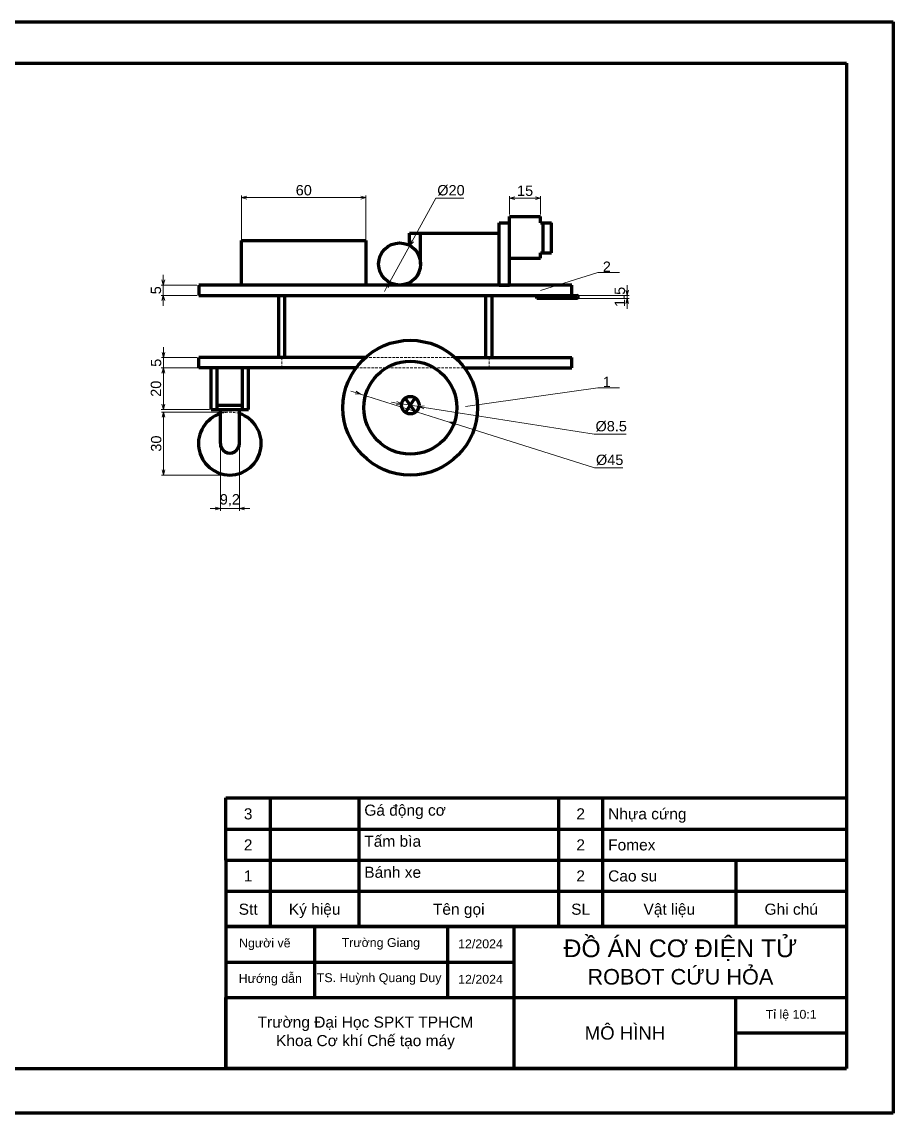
# Model space of a CAD drawing. Header units: millimetres. Extents: x 8094 to 9720, y 1646 to 2222.
# Drawn here: x 8515 to 8935, y 1696 to 2222 of the extents above; entities that cross this region are included whole.
import ezdxf

# ---------------------------------------------------------------- set-up
doc = ezdxf.new("R2010")
doc.units = ezdxf.units.MM
doc.header["$LTSCALE"] = 5
doc.linetypes.add('HIDDEN', pattern=[0.375, 0.25, -0.125])
for name, color, linetype, lineweight in [('khuat', 6, 'HIDDEN', 9), ('manh', 3, 'Continuous', 13), ('net dam', 7, 'Continuous', 120)]:
    doc.layers.add(name, color=color, linetype=linetype, lineweight=lineweight)
doc.styles.add('dim', font='arial.ttf')
doc.styles.get("Standard").update_dxf_attribs({"font": 'arial.ttf', "height": 5})
doc.dimstyles.new('tcvn', dxfattribs={"dimtxt": 2.5, "dimasz": 2.5, "dimexe": 1, "dimexo": 1, "dimgap": 1, "dimtad": 1, "dimtoh": 1, "dimtxsty": 'dim', "dimblk": 'OPEN30', "dimcen": 2.5, "dimclrd": 3, "dimclre": 3, "dimclrt": 2, "dimadec": 0, "dimazin": 0, "dimtfac": 1, "dimtix": 1, "dimtmove": 0, "dimatfit": 3, "dimldrblk": 'OPEN30', "dimfxl": 1, "dimlwd": 15, "dimlwe": 15, "dimarcsym": 1})
doc.dimstyles.new('tcvn$0', dxfattribs={"dimtxt": 2.5, "dimasz": 2.5, "dimexe": 1, "dimexo": 1, "dimgap": 1, "dimtad": 1, "dimtoh": 1, "dimtxsty": 'dim', "dimblk": 'OPEN30', "dimcen": 2.5, "dimclrd": 3, "dimclre": 3, "dimclrt": 2, "dimadec": 0, "dimazin": 0, "dimtfac": 1, "dimtix": 1, "dimtmove": 0, "dimatfit": 3, "dimldrblk": 'OPEN30', "dimfxl": 1, "dimlwd": 15, "dimlwe": 15, "dimarcsym": 1})

# ---------------------------------------------------------------- blocks, each defined once
blk = doc.blocks.new('_Open30')
at = {"color": 0, "linetype": 'ByBlock', "lineweight": -2}
for p, q in [((-1, 0.27), (0, 0)), ((0, 0), (-1, -0.27)), ((0, 0), (-1, 0))]:
    blk.add_line(p, q, dxfattribs=at)
blk = doc.blocks.new('*D14')
at = {"layer": 'Defpoints', "color": 0, "transparency": 16777216}
for p in [(8615.03, 2034.01), (8583.04, 2003.66), (8615.03, 2003.66)]:
    blk.add_point(p, dxfattribs=at)
at = {"layer": 'net dam', "color": 3, "lineweight": 15, "transparency": 16777216}
for p, q in [((8614.03, 2034.01), (8582.04, 2034.01)), ((8583.04, 2031.51), (8583.04, 2006.16)), ((8614.03, 2003.66), (8582.04, 2003.66))]:
    blk.add_line(p, q, dxfattribs=at)
at = {"layer": 'net dam', "color": 3, "lineweight": 15, "transparency": 16777216, "xscale": 2.5, "yscale": 2.5, "zscale": 2.5}
for p, rotation in [((8583.04, 2034.01), 90), ((8583.04, 2003.66), 270)]:
    blk.add_blockref('_Open30', p, dxfattribs=dict(at, rotation=rotation))
at = {"layer": 'net dam', "color": 2, "transparency": 16777216, "insert": (8579.49, 2018.83), "char_height": 5, "attachment_point": 5, "rotation": 90, "style": 'dim'}
blk.add_mtext('30', dxfattribs=at)
blk = doc.blocks.new('*D15')
at = {"layer": 'Defpoints', "color": 0, "transparency": 16777216}
for p in [(8680.69, 2137.49), (8620.71, 2106.02), (8680.69, 2106.02)]:
    blk.add_point(p, dxfattribs=at)
at = {"layer": 'net dam', "color": 3, "lineweight": 15, "transparency": 16777216}
for p, q in [((8620.71, 2107.02), (8620.71, 2138.49)), ((8680.69, 2107.02), (8680.69, 2138.49)), ((8623.21, 2137.49), (8678.19, 2137.49))]:
    blk.add_line(p, q, dxfattribs=at)
at = {"layer": 'net dam', "color": 3, "lineweight": 15, "transparency": 16777216, "xscale": 2.5, "yscale": 2.5, "zscale": 2.5, "rotation": 180}
blk.add_blockref('_Open30', (8620.71, 2137.49), dxfattribs=at)
at = {"layer": 'net dam', "color": 3, "lineweight": 15, "transparency": 16777216, "xscale": 2.5, "yscale": 2.5, "zscale": 2.5}
blk.add_blockref('_Open30', (8680.69, 2137.49), dxfattribs=at)
at = {"layer": 'net dam', "color": 2, "transparency": 16777216, "insert": (8650.7, 2141.04), "char_height": 5, "attachment_point": 5, "style": 'dim'}
blk.add_mtext('60', dxfattribs=at)
blk = doc.blocks.new('*D17')
at = {"layer": 'Defpoints', "color": 0, "transparency": 16777216}
for p in [(8582.91, 2090.31), (8600.11, 2095.31), (8600.11, 2090.31)]:
    blk.add_point(p, dxfattribs=at)
at = {"layer": 'net dam', "color": 3, "lineweight": 15, "transparency": 16777216}
for p, q in [((8582.91, 2097.81), (8582.91, 2100.31)), ((8599.11, 2095.31), (8581.91, 2095.31)), ((8599.11, 2090.31), (8581.91, 2090.31)), ((8582.91, 2095.31), (8582.91, 2090.31)), ((8582.91, 2087.81), (8582.91, 2085.31))]:
    blk.add_line(p, q, dxfattribs=at)
at = {"layer": 'net dam', "color": 3, "lineweight": 15, "transparency": 16777216, "xscale": 2.5, "yscale": 2.5, "zscale": 2.5}
for p, rotation in [((8582.91, 2095.31), 270), ((8582.91, 2090.31), 90)]:
    blk.add_blockref('_Open30', p, dxfattribs=dict(at, rotation=rotation))
at = {"layer": 'net dam', "color": 2, "transparency": 16777216, "insert": (8579.37, 2092.81), "char_height": 5, "attachment_point": 5, "rotation": 90, "style": 'dim'}
blk.add_mtext('5', dxfattribs=at)
blk = doc.blocks.new('*D18')
at = {"layer": 'Defpoints', "color": 0, "transparency": 16777216}
for p in [(8600.11, 2060.32), (8582.98, 2055.32), (8600.11, 2055.32)]:
    blk.add_point(p, dxfattribs=at)
at = {"layer": 'net dam', "color": 3, "lineweight": 15, "transparency": 16777216}
for p, q in [((8582.98, 2062.82), (8582.98, 2065.32)), ((8599.11, 2060.32), (8581.98, 2060.32)), ((8582.98, 2060.32), (8582.98, 2055.32)), ((8599.11, 2055.32), (8581.98, 2055.32)), ((8582.98, 2052.82), (8582.98, 2050.32))]:
    blk.add_line(p, q, dxfattribs=at)
at = {"layer": 'net dam', "color": 3, "lineweight": 15, "transparency": 16777216, "xscale": 2.5, "yscale": 2.5, "zscale": 2.5}
for p, rotation in [((8582.98, 2060.32), 270), ((8582.98, 2055.32), 90)]:
    blk.add_blockref('_Open30', p, dxfattribs=dict(at, rotation=rotation))
at = {"layer": 'net dam', "color": 2, "transparency": 16777216, "insert": (8579.44, 2057.82), "char_height": 5, "attachment_point": 5, "rotation": 90, "style": 'dim'}
blk.add_mtext('5', dxfattribs=at)
blk = doc.blocks.new('*D25')
at = {"layer": 'Defpoints', "color": 0, "transparency": 16777216}
for p in [(8780.11, 2090.31), (8806.8, 2090.31), (8780.11, 2088.9)]:
    blk.add_point(p, dxfattribs=at)
at = {"layer": 'net dam', "color": 3, "lineweight": 15, "transparency": 16777216}
for p, q in [((8781.11, 2090.31), (8807.8, 2090.31)), ((8806.8, 2092.81), (8806.8, 2095.31)), ((8806.8, 2088.9), (8806.8, 2090.31)), ((8781.11, 2088.9), (8807.8, 2088.9)), ((8806.8, 2086.4), (8806.8, 2083.9))]:
    blk.add_line(p, q, dxfattribs=at)
at = {"layer": 'net dam', "color": 3, "lineweight": 15, "transparency": 16777216, "xscale": 2.5, "yscale": 2.5, "zscale": 2.5}
for p, rotation in [((8806.8, 2090.31), 270), ((8806.8, 2088.9), 90)]:
    blk.add_blockref('_Open30', p, dxfattribs=dict(at, rotation=rotation))
at = {"layer": 'net dam', "color": 2, "transparency": 16777216, "insert": (8803.25, 2089.61), "char_height": 5, "attachment_point": 5, "rotation": 90, "style": 'dim'}
blk.add_mtext('1.5', dxfattribs=at)
blk = doc.blocks.new('*D28')
at = {"layer": 'Defpoints', "color": 0, "transparency": 16777216}
for p in [(8697.95, 2038.01), (8706.25, 2036.7)]:
    blk.add_point(p, dxfattribs=at)
at = {"layer": 'net dam', "color": 3, "lineweight": 15, "transparency": 16777216}
for p, q in [((8695.48, 2038.4), (8693.01, 2038.78)), ((8697.95, 2038.01), (8706.25, 2036.7)), ((8790.77, 2023.44), (8708.72, 2036.32)), ((8806.35, 2023.44), (8790.77, 2023.44))]:
    blk.add_line(p, q, dxfattribs=at)
at = {"layer": 'net dam', "color": 3, "lineweight": 15, "transparency": 16777216, "xscale": 2.5, "yscale": 2.5, "zscale": 2.5}
for p, rotation in [((8697.95, 2038.01), 351.0824872938185), ((8706.25, 2036.7), 171.0824872938185)]:
    blk.add_blockref('_Open30', p, dxfattribs=dict(at, rotation=rotation))
at = {"layer": 'net dam', "color": 2, "transparency": 16777216, "insert": (8799.06, 2027.14), "char_height": 5, "attachment_point": 5, "style": 'dim'}
blk.add_mtext('%%C8.5', dxfattribs=at)
blk = doc.blocks.new('*D29')
at = {"layer": 'Defpoints', "color": 0, "transparency": 16777216}
for p in [(8678.1, 2042.69), (8720.89, 2029.24)]:
    blk.add_point(p, dxfattribs=at)
at = {"layer": 'net dam', "color": 3, "lineweight": 15, "transparency": 16777216}
for p, q in [((8675.71, 2043.44), (8673.33, 2044.19)), ((8678.1, 2042.69), (8720.89, 2029.24)), ((8791, 2007.2), (8723.28, 2028.49)), ((8804.64, 2007.2), (8791, 2007.2))]:
    blk.add_line(p, q, dxfattribs=at)
at = {"layer": 'net dam', "color": 3, "lineweight": 15, "transparency": 16777216, "xscale": 2.5, "yscale": 2.5, "zscale": 2.5}
for p, rotation in [((8678.1, 2042.69), 342.5520688778548), ((8720.89, 2029.24), 162.5520688778548)]:
    blk.add_blockref('_Open30', p, dxfattribs=dict(at, rotation=rotation))
at = {"layer": 'net dam', "color": 2, "transparency": 16777216, "insert": (8798.32, 2010.9), "char_height": 5, "attachment_point": 5, "style": 'dim'}
blk.add_mtext('%%C45', dxfattribs=at)
blk = doc.blocks.new('*D30')
at = {"layer": 'Defpoints', "color": 0, "transparency": 16777216}
for p in [(8582.93, 2055.32), (8605.97, 2055.32), (8605.97, 2035.27)]:
    blk.add_point(p, dxfattribs=at)
at = {"layer": 'net dam', "color": 3, "lineweight": 15, "transparency": 16777216}
for p, q in [((8604.97, 2055.32), (8581.93, 2055.32)), ((8582.93, 2037.77), (8582.93, 2052.82)), ((8604.97, 2035.27), (8581.93, 2035.27))]:
    blk.add_line(p, q, dxfattribs=at)
at = {"layer": 'net dam', "color": 3, "lineweight": 15, "transparency": 16777216, "xscale": 2.5, "yscale": 2.5, "zscale": 2.5}
for p, rotation in [((8582.93, 2055.32), 90), ((8582.93, 2035.27), 270)]:
    blk.add_blockref('_Open30', p, dxfattribs=dict(at, rotation=rotation))
at = {"layer": 'net dam', "color": 2, "transparency": 16777216, "insert": (8579.38, 2045.29), "char_height": 5, "attachment_point": 5, "rotation": 90, "style": 'dim'}
blk.add_mtext('20', dxfattribs=at)
blk = doc.blocks.new('*D31')
at = {"layer": 'Defpoints', "color": 0, "transparency": 16777216}
for p in [(8765.01, 2137.23), (8750.01, 2128.31), (8765.01, 2128.31)]:
    blk.add_point(p, dxfattribs=at)
at = {"layer": 'net dam', "color": 3, "lineweight": 15, "transparency": 16777216}
for p, q in [((8750.01, 2129.31), (8750.01, 2138.23)), ((8765.01, 2129.31), (8765.01, 2138.23)), ((8752.51, 2137.23), (8762.51, 2137.23))]:
    blk.add_line(p, q, dxfattribs=at)
at = {"layer": 'net dam', "color": 3, "lineweight": 15, "transparency": 16777216, "xscale": 2.5, "yscale": 2.5, "zscale": 2.5, "rotation": 180}
blk.add_blockref('_Open30', (8750.01, 2137.23), dxfattribs=at)
at = {"layer": 'net dam', "color": 3, "lineweight": 15, "transparency": 16777216, "xscale": 2.5, "yscale": 2.5, "zscale": 2.5}
blk.add_blockref('_Open30', (8765.01, 2137.23), dxfattribs=at)
at = {"layer": 'net dam', "color": 2, "transparency": 16777216, "insert": (8757.51, 2140.78), "char_height": 5, "attachment_point": 5, "style": 'dim'}
blk.add_mtext('15', dxfattribs=at)
blk = doc.blocks.new('*D33')
at = {"layer": 'Defpoints', "color": 0, "transparency": 16777216}
for p in [(8701.84, 2114.35), (8692.07, 2096.57)]:
    blk.add_point(p, dxfattribs=at)
at = {"layer": 'net dam', "color": 3, "lineweight": 15, "transparency": 16777216}
for p, q in [((8714.44, 2137.28), (8703.04, 2116.54)), ((8728.02, 2137.28), (8714.44, 2137.28)), ((8692.07, 2096.57), (8701.84, 2114.35)), ((8690.86, 2094.38), (8689.66, 2092.19))]:
    blk.add_line(p, q, dxfattribs=at)
at = {"layer": 'net dam', "color": 3, "lineweight": 15, "transparency": 16777216, "xscale": 2.5, "yscale": 2.5, "zscale": 2.5}
for p, rotation in [((8701.84, 2114.35), 241.2094425145946), ((8692.07, 2096.57), 61.2094425145946)]:
    blk.add_blockref('_Open30', p, dxfattribs=dict(at, rotation=rotation))
at = {"layer": 'net dam', "color": 2, "transparency": 16777216, "insert": (8721.73, 2140.97), "char_height": 5, "attachment_point": 5, "style": 'dim'}
blk.add_mtext('%%C20', dxfattribs=at)
blk = doc.blocks.new('*D35')
at = {"layer": 'Defpoints', "color": 0, "transparency": 16777216}
for p in [(8610.45, 2027.09), (8619.61, 2027.09), (8619.61, 1987.47)]:
    blk.add_point(p, dxfattribs=at)
at = {"layer": 'manh', "color": 3, "lineweight": 15, "transparency": 16777216}
for p, q in [((8610.45, 2026.09), (8610.45, 1986.47)), ((8619.61, 2026.09), (8619.61, 1986.47)), ((8607.95, 1987.47), (8605.45, 1987.47)), ((8610.45, 1987.47), (8619.61, 1987.47)), ((8622.11, 1987.47), (8624.61, 1987.47))]:
    blk.add_line(p, q, dxfattribs=at)
at = {"layer": 'manh', "color": 3, "lineweight": 15, "transparency": 16777216, "xscale": 2.5, "yscale": 2.5, "zscale": 2.5}
blk.add_blockref('_Open30', (8610.45, 1987.47), dxfattribs=at)
at = {"layer": 'manh', "color": 3, "lineweight": 15, "transparency": 16777216, "xscale": 2.5, "yscale": 2.5, "zscale": 2.5, "rotation": 180}
blk.add_blockref('_Open30', (8619.61, 1987.47), dxfattribs=at)
at = {"layer": 'manh', "color": 2, "transparency": 16777216, "insert": (8615.03, 1991.48), "char_height": 5, "attachment_point": 5, "style": 'dim'}
blk.add_mtext('9,2', dxfattribs=at)

msp = doc.modelspace()

# ---------------------------------------------------------------- linework, layer by layer
at = {"layer": 'khuat'}
for p, q in [((8795.01, 2104.41), (8795.01, 2104.41)), ((8640.1, 2055.32), (8640.1, 2060.32)), ((8680.36, 2060.32), (8723.85, 2060.32)), ((8740.11, 2055.32), (8740.11, 2060.32)), ((8675.85, 2055.32), (8728.36, 2055.32)), ((8792.68, 2045.81), (8792.68, 2045.81))]:
    msp.add_line(p, q, dxfattribs=at)
msp.add_arc((8615.03, 2018.83), 15.17, 72.4303, 107.5697, dxfattribs=at)
at = {"layer": 'manh'}
for p, q in [((8792.68, 2101.36), (8764.95, 2092.76)), ((8792.68, 2101.36), (8803.12, 2101.36)), ((8728.69, 2036.71), (8792.68, 2045.81)), ((8792.68, 2045.81), (8803.12, 2045.81)), ((8613.16, 1832.88), (8912.67, 1832.88)), ((8613.16, 1817.9), (8912.67, 1817.9))]:
    msp.add_line(p, q, dxfattribs=at)
at = {"layer": 'net dam'}
for p, q in [((8094.13, 2222.31), (8935.13, 2222.31)), ((8935.13, 2222.31), (8935.13, 1695.8)), ((8144.36, 2202.36), (8912.67, 2202.36)), ((8912.67, 2202.36), (8912.67, 1717.35)), ((8750.01, 2128.31), (8765.01, 2128.31)), ((8750.01, 2125.32), (8750.01, 2128.31)), ((8765.01, 2125.32), (8765.01, 2128.31)), ((8745.01, 2095.31), (8745.01, 2125.32)), ((8745.01, 2125.32), (8750.01, 2125.32)), ((8745.01, 2125.32), (8750.01, 2125.32)), ((8750.01, 2095.31), (8750.01, 2125.32)), ((8765.01, 2125.32), (8770.3, 2125.32)), ((8766.3, 2110.81), (8766.3, 2125.32)), ((8770.3, 2110.81), (8770.3, 2125.32)), ((8620.71, 2095.31), (8620.71, 2116.73)), ((8620.71, 2116.73), (8680.69, 2116.73)), ((8680.69, 2116.73), (8680.69, 2095.31)), ((8701.69, 2114.43), (8701.69, 2120.28)), ((8701.69, 2120.28), (8707.1, 2120.28)), ((8704.39, 2120.28), (8745.01, 2120.28)), ((8707.1, 2105.46), (8707.1, 2120.28)), ((8750.01, 2108.31), (8765.01, 2108.31)), ((8765.01, 2110.81), (8770.3, 2110.81)), ((8765.01, 2108.31), (8765.01, 2110.81)), ((8600.11, 2095.31), (8600.11, 2090.31)), ((8780.11, 2095.31), (8600.11, 2095.31)), ((8600.11, 2090.31), (8780.11, 2090.31)), ((8638.6, 2060.32), (8638.6, 2090.31)), ((8641.6, 2060.32), (8641.6, 2090.31)), ((8738.61, 2060.32), (8738.61, 2090.31)), ((8741.61, 2060.32), (8741.61, 2090.31)), ((8745.01, 2095.31), (8750.01, 2095.31)), ((8763.21, 2088.9), (8763.21, 2090.31)), ((8780.11, 2090.31), (8780.11, 2095.31)), ((8780.11, 2090.31), (8782.41, 2090.31)), ((8780.11, 2090.31), (8780.11, 2088.9)), ((8780.11, 2088.9), (8763.21, 2088.9)), ((8782.41, 2088.9), (8780.11, 2088.9)), ((8600.11, 2055.32), (8600.11, 2060.32)), ((8680.36, 2060.32), (8600.11, 2060.32)), ((8723.85, 2060.32), (8780.11, 2060.32)), ((8780.11, 2055.32), (8780.11, 2060.32)), ((8675.85, 2055.32), (8600.11, 2055.32)), ((8605.97, 2035.27), (8605.97, 2055.32)), ((8608.97, 2035.27), (8608.97, 2055.32)), ((8621.1, 2035.27), (8621.1, 2055.32)), ((8624.1, 2035.27), (8624.1, 2055.32)), ((8728.36, 2055.32), (8780.11, 2055.32)), ((8704.58, 2033.96), (8699.62, 2040.75)), ((8699.74, 2033.88), (8704.46, 2040.83)), ((8605.97, 2035.27), (8624.1, 2035.27)), ((8608.97, 2037.35), (8621.1, 2037.35)), ((8610.45, 2018.92), (8610.45, 2035.27)), ((8619.61, 2018.92), (8619.61, 2035.27)), ((8702.1, 2037.36), (8699.74, 2033.88)), ((8702.1, 2037.36), (8704.58, 2033.96)), ((8613.16, 1847.85), (8912.67, 1847.85)), ((8613.16, 1832.88), (8613.16, 1847.85)), ((8634.55, 1847.85), (8634.55, 1785.81)), ((8677.34, 1847.85), (8677.34, 1785.81)), ((8773.61, 1847.85), (8773.61, 1785.81)), ((8795.01, 1785.81), (8795.01, 1847.85)), ((8613.16, 1832.88), (8912.67, 1832.88)), ((8613.16, 1817.9), (8613.16, 1832.88)), ((8613.16, 1832.88), (8912.67, 1832.88)), ((8613.16, 1817.9), (8613.16, 1785.81)), ((8613.16, 1817.9), (8912.67, 1817.9)), ((8859.19, 1817.9), (8859.19, 1785.81)), ((8613.16, 1802.92), (8912.67, 1802.92)), ((8912.67, 1802.92), (8912.67, 1717.35)), ((8613.16, 1785.81), (8613.16, 1717.35)), ((8912.67, 1785.81), (8613.16, 1785.81)), ((8912.67, 1785.81), (8613.16, 1785.81)), ((8613.16, 1785.81), (8912.67, 1785.81)), ((8655.95, 1785.81), (8655.95, 1751.58)), ((8720.13, 1785.81), (8720.13, 1751.58)), ((8752.22, 1717.35), (8752.22, 1785.81)), ((8613.16, 1768.69), (8752.22, 1768.69)), ((8613.16, 1717.35), (8613.16, 1751.58)), ((8613.16, 1751.58), (8912.67, 1751.58)), ((8859.19, 1717.35), (8859.19, 1751.58)), ((8912.67, 1734.46), (8859.19, 1734.46)), ((8144.36, 1717.35), (8912.67, 1717.35)), ((8912.67, 1717.35), (8613.16, 1717.35)), ((8935.13, 1695.8), (8094.13, 1695.8))]:
    msp.add_line(p, q, dxfattribs=at)
for centre, radius in [((8696.95, 2105.46), 10.15), ((8702.11, 2036.16), 32.5), ((8702.11, 2036.16), 22.43), ((8702.1, 2037.36), 4.21)]:
    msp.add_circle(centre, radius, dxfattribs=at)
for centre, radius, start, end in [((8782.41, 2089.61), 0.707, 270, 90), ((8615.03, 2018.83), 15.17, 107.5697, 72.4303), ((8615.03, 2018.83), 4.58, 178.9392, 1.0608)]:
    msp.add_arc(centre, radius, start, end, dxfattribs=at)

# ---------------------------------------------------------------- texts
at = {"color": 3}
for s, insert, char_height, width, attachment_point in [('3', (8623.86, 1842.88), 5.35, 16.2594, 2), ('Gá động cơ', (8679.91, 1844.65), 5.348, 91.138, 1), ('2', (8784.31, 1842.88), 5.35, 37.6532, 2), ('Nhựa cứng', (8797.58, 1842.88), 5.348, 57.6324, 1), ('2', (8623.86, 1827.9), 5.35, 16.2594, 2), ('Tấm bìa', (8679.91, 1829.68), 5.348, 91.138, 1), ('2', (8784.31, 1827.9), 5.35, 37.6532, 2), ('Fomex ', (8797.58, 1827.9), 5.348, 57.6324, 1), ('1', (8623.86, 1812.93), 5.35, 16.2594, 2), ('Bánh xe', (8679.91, 1814.7), 5.348, 91.138, 1), ('2', (8784.31, 1812.93), 5.35, 37.6532, 2), ('Cao su ', (8797.58, 1812.93), 5.348, 57.6324, 1)]:
    msp.add_mtext(s, dxfattribs=dict(at, insert=insert, char_height=char_height, width=width, attachment_point=attachment_point))
at = {"color": 3, "attachment_point": 2}
for s, insert, char_height in [('Stt', (8623.86, 1796.88), 5.348), ('Ký hiệu', (8655.95, 1796.88), 5.348), ('Tên gọi', (8725.48, 1796.88), 5.348), ('SL', (8784.31, 1796.88), 5.348), ('{\\fArial|b0|i0|c163|p34;Vật liệu}', (8827.1, 1796.88), 5.3485), ('Ghi chú', (8885.93, 1796.88), 5.348)]:
    msp.add_mtext(s, dxfattribs=dict(at, insert=insert, char_height=char_height))
at = {"layer": 'manh', "char_height": 5, "width": 8.2008, "attachment_point": 1, "style": 'dim'}
for s, insert in [('2', (8795.01, 2106.66)), ('1', (8795.01, 2051.11))]:
    msp.add_mtext(s, dxfattribs=dict(at, insert=insert))
at = {"layer": 'net dam'}
for s, insert, char_height, width, attachment_point in [('{\\fTimes New Roman|b0|i1|c0|p18; } {\\fArial|b0|i0|c163|p34;Người vẽ}', (8616.18, 1777.27), 4.2788, 36.3696, 4), (' Trường Giang', (8687.05, 1777.46), 4.2788, 62.7124, 5), ('12{\\fArial|b0|i0|c163|p34;/2024}', (8735.99, 1777.46), 4.2788, 27.1595, 5), ('{\\fTimes New Roman|b0|i1|c0|p18; } Hướng dẫn', (8616.01, 1760.14), 4.2788, 36.3696, 4), ('TS. Huỳnh Quang Duy', (8687.05, 1760.52), 4.2788, 62.7124, 5), ('12{\\fArial|b0|i0|c163|p34;/2024}', (8735.99, 1760.35), 4.2788, 27.1595, 5), ('Trường Đại {\\fArial|b0|i0|c163|p34;H}ọc SPKT TPHCM \\PKhoa Cơ khí Chế tạo máy', (8680.47, 1734.46), 5.3485, 114.4282, 5), ('Tỉ lệ{\\fArial|b0|i0|c163|p34; }10{\\fArial|b0|i0|c163|p34;:1}', (8885.93, 1743.01), 4.2788, 42.7878, 5)]:
    msp.add_mtext(s, dxfattribs=dict(at, insert=insert, char_height=char_height, width=width, attachment_point=attachment_point))
at = {"layer": 'net dam', "attachment_point": 5}
for s, width, insert, char_height in [('{\\H1.14286x;ĐỒ ÁN CƠ ĐIỆN TỬ\\H1.25x;\\P\\H0.7x;ROBOT CỨU HỎA}', 267.4236, (8832.45, 1768.69), 7.4879), ('MÔ HÌNH', 128.3634, (8805.7, 1734.46), 6.418)]:
    msp.add_mtext_dynamic_manual_height_columns(s, width=width, gutter_width=2.14, heights=[0], dxfattribs=dict(at, insert=insert, char_height=char_height))

# ---------------------------------------------------------------- dimensions: what is measured, and where the dimension line sits
at = {"layer": 'manh'}
dim = msp.add_linear_dim(base=(8619.61, 1987.47), p1=(8610.45, 2027.09), p2=(8619.61, 2027.09), dimstyle='tcvn$0', override={"dimtxt": 5, "dimdec": 1, "dimtdec": 1}, dxfattribs=at)
dim.commit()
dim.dimension.update_dxf_attribs({"geometry": '*D35', "text_midpoint": (8615.03, 1991.48)})
at = {"layer": 'net dam'}
for base, p1, p2, picture, middle in [((8680.69, 2137.49), (8620.71, 2106.02), (8680.69, 2106.02), '*D15', (8650.7, 2141.04)), ((8765.01, 2137.23), (8750.01, 2128.31), (8765.01, 2128.31), '*D31', (8757.51, 2140.78))]:
    dim = msp.add_linear_dim(base=base, p1=p1, p2=p2, dimstyle='tcvn$0', override={"dimtxt": 5, "dimdec": 1, "dimtdec": 1}, dxfattribs=at)
    dim.commit()
    dim.dimension.update_dxf_attribs({"geometry": picture, "text_midpoint": middle})
for p1, p2, text, override, picture, middle in [((8692.07, 2096.57), (8701.84, 2114.35), '%%C20', {"dimtxt": 5, "dimdec": 1, "dimtdec": 1}, '*D33', (8721.73, 2137.28)), ((8678.1, 2042.69), (8720.89, 2029.24), '%%C45', {"dimtxt": 5, "dimdec": 1, "dimtdec": 1}, '*D29', (8798.32, 2007.2)), ((8697.95, 2038.01), (8706.25, 2036.7), '%%C8.5', {"dimtxt": 5, "dimdec": 1, "dimpost": '', "dimtdec": 1}, '*D28', (8790.77, 2023.44))]:
    dim = msp.add_diameter_dim_2p(p1=p1, p2=p2, text=text, dimstyle='tcvn', override=override, dxfattribs=at)
    dim.commit()
    dim.dimension.update_dxf_attribs({"geometry": picture, "text_midpoint": middle, "dimtype": 163})
for base, p1, p2, picture, middle in [((8582.91, 2090.31), (8600.11, 2095.31), (8600.11, 2090.31), '*D17', (8579.37, 2092.81)), ((8582.98, 2055.32), (8600.11, 2060.32), (8600.11, 2055.32), '*D18', (8579.44, 2057.82)), ((8582.932, 2055.3152), (8605.9668, 2035.2719), (8605.9668, 2055.3152), '*D30', (8579.3791, 2045.2935))]:
    dim = msp.add_linear_dim(base=base, p1=p1, p2=p2, angle=90, dimstyle='tcvn$0', override={"dimtxt": 5, "dimdec": 1, "dimtdec": 1}, dxfattribs=at)
    dim.commit()
    dim.dimension.update_dxf_attribs({"geometry": picture, "text_midpoint": middle})
for base, p1, p2, text, picture, middle in [((8806.8, 2090.31), (8780.11, 2088.9), (8780.11, 2090.31), '1.5', '*D25', (8803.25, 2089.61)), ((8583.04, 2003.66), (8615.03, 2034.01), (8615.03, 2003.66), '30', '*D14', (8579.49, 2018.83))]:
    dim = msp.add_linear_dim(base=base, p1=p1, p2=p2, angle=90, text=text, dimstyle='tcvn$0', override={"dimtxt": 5, "dimdec": 1, "dimpost": '', "dimtdec": 1}, dxfattribs=at)
    dim.commit()
    dim.dimension.update_dxf_attribs({"geometry": picture, "text_midpoint": middle})

doc.saveas('drawing.dxf')
